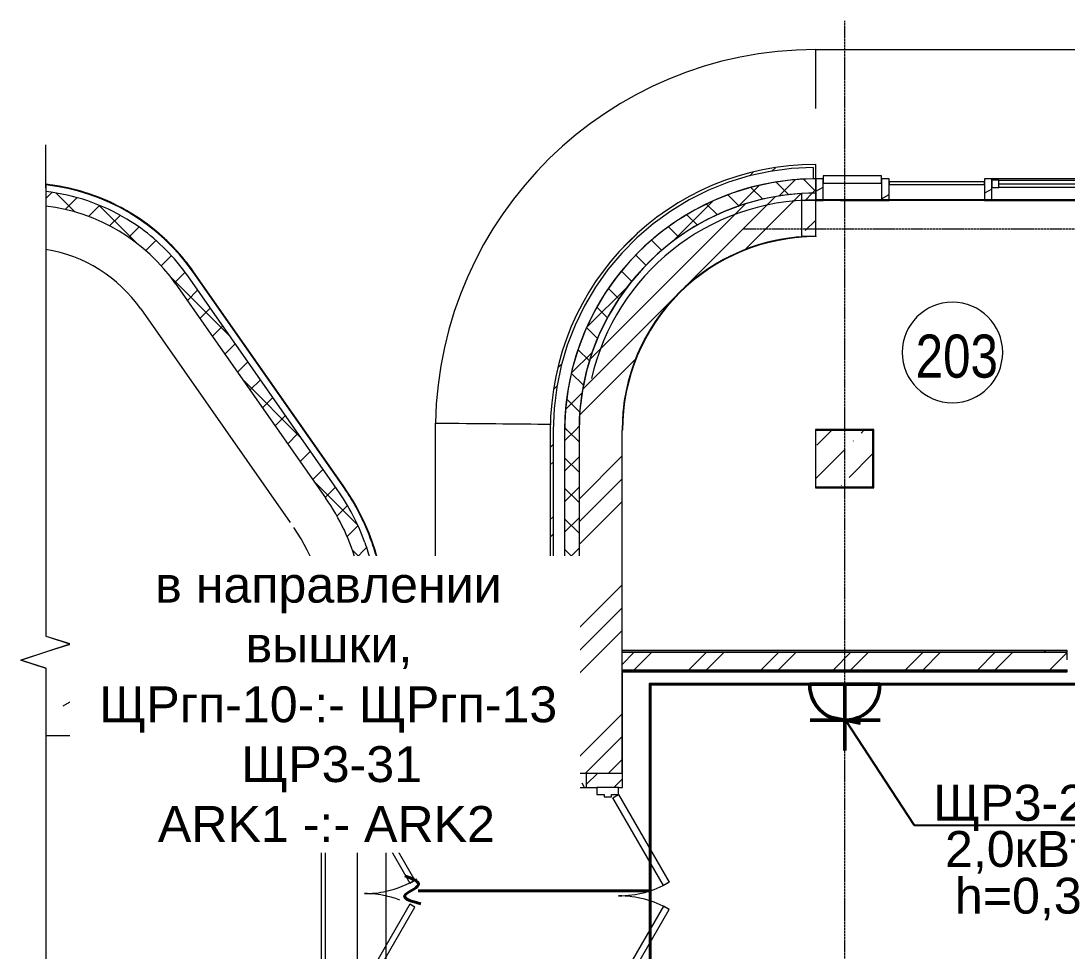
# Model space of a CAD drawing. Header units: metres. Extents: x 3659 to 143627, y -64119 to 51337.
# Drawn here: x 26925 to 34213, y -45816 to -39336 of the extents above; entities that cross this region are included whole.
import ezdxf

# ---------------------------------------------------------------- set-up
doc = ezdxf.new("R2010")
doc.units = ezdxf.units.M
doc.linetypes.add('ADSK_Линия сетки', pattern=[21, 12, -3, 3, -3])
doc.linetypes.add('HIDDEN2', pattern=[0.1875, 0.125, -0.0625])
for name, color, linetype, lineweight in [('!razmer svet', 20, 'Continuous', 0), ('A-ANNO-NOTE', 7, 'Continuous', 5), ('A-AREA-IDEN', 7, 'Continuous', 9), ('A-DETL-GENF', 7, 'Continuous', 5), ('A-DETL-MBND', 7, 'Continuous', 5), ('A-DETL-THIN', 7, 'Continuous', 5), ('A-DOOR', 7, 'Continuous', 5), ('A-DOOR-FRAM', 7, 'Continuous', 13), ('A-FLOR', 7, 'Continuous', 5), ('A-GLAZ', 7, 'Continuous', 5), ('A-GLAZ-CURT', 7, 'Continuous', 5), ('A-GLAZ-CWMG', 7, 'Continuous', 5), ('A-WALL', 7, 'Continuous', 5), ('A-WALL-PATT', 7, 'Continuous', 18), ('I-WALL', 7, 'Continuous', 5), ('S-COLS', 7, 'Continuous', 5), ('S-GRID', 7, 'Continuous', 9), ('ав осв', 1, 'HIDDEN2', 40), ('Освещение', 1, 'Continuous', 50), ('раб осв', 7, 'Continuous', 40), ('Эл-свет раб.', 5, 'Continuous', 50), ('ЭЛ.сети', 5, 'Continuous', 100), ('ЭОМ', 7, 'Continuous', 40)]:
    doc.layers.add(name, color=color, linetype=linetype, lineweight=lineweight)
doc.styles.add('GOST Common_I_1', font='ARIALN.TTF', dxfattribs={"height": 300})
doc.styles.get("Standard").update_dxf_attribs({"font": 'ARIALN.TTF'})
doc.styles.add('STYLE1', font='arial.ttf', dxfattribs={"height": 250})
doc.styles.add('ГОСТ 2.304', font='CS_Gost2304.shx', dxfattribs={"width": 0.85})
doc.dimstyles.new('СПДС', dxfattribs={"dimscale": 100, "dimtxt": 2.5, "dimasz": 2.5, "dimexe": 1.25, "dimexo": 0.625, "dimtad": 1, "dimdec": 0, "dimrnd": 0.001, "dimtxsty": 'ГОСТ 2.304', "dimblk": 'OBLIQUE', "dimcen": 2.5, "dimdle": 2, "dimadec": 0, "dimazin": 2, "dimtfac": 0.75, "dimtdec": 0, "dimtmove": 1, "dimatfit": 3, "dimfxl": 1, "dimtolj": 1, "dimarcsym": 1})
pattern_1 = [(45, (0, 0), (-106.066, 106.066), []), (135, (0, 0), (-106.066, -106.066), [])]
pattern_2 = [(45, (0, 0), (-251.4472, 251.4472), []), (45, (0, 381), (-251.4472, 251.4472), [])]
pattern_3 = [(45, (0, 0), (-449.013, 449.013), []), (45, (158.75, 0), (0, 898.0256), []), (45, (-158.75, 0), (0, 898.0256), [])]
pattern_4 = [(0, (0, 0), (812.8, 203.2), [33.528, -576.072, 33.528, -576.072, -3251.2]), (0, (0, 0), (812.8, 203.2), [-1219.2, 33.528, -1185.672, 33.528, -576.072, -1422.4]), (0, (0, 0), (812.8, 203.2), [-3048, 33.528, -372.872, 33.528, -982.472]), (120, (304.8, 101.6), (-582.37636, 602.30545), [33.528, -576.072, 33.528, -576.072, -3251.2]), (120, (304.8, 101.6), (-582.37636, 602.30545), [-1219.2, 33.528, -1185.672, 33.528, -576.072, -1422.4]), (120, (304.8, 101.6), (-582.37636, 602.30545), [-3048, 33.528, -372.872, 33.528, -982.472]), (240, (406.4, 508), (-230.42364, -805.50545), [33.528, -576.072, 33.528, -576.072, -3251.2]), (240, (406.4, 508), (-230.42364, -805.50545), [-1219.2, 33.528, -1185.672, 33.528, -576.072, -1422.4]), (240, (406.4, 508), (-230.42364, -805.50545), [-3048, 33.528, -372.872, 33.528, -982.472])]
pattern_5 = [(45, (0, 0), (38.89087, 251.0229), [300, -50, 10, -50])]

# ---------------------------------------------------------------- blocks, each defined once
blk = doc.blocks.new('AC-Дверь-ДвупольнаяГОСТ6629-88 - ДСН ДН 2070-1460 М2-970759-2 этаж')
at = {"layer": 'A-DOOR', "lineweight": 18}
for p, q in [((-93.8, 500), (-440.2, 300)), ((-360.2, 300), (-73.8, 465.4)), ((-73.8, 465.4), (-93.8, 500)), ((93.8, 500), (73.8, 465.4)), ((73.8, 465.4), (360.2, 300)), ((440.2, 300), (93.8, 500)), ((-440.2, 300), (-700, 150)), ((-680, 115.4), (-360.2, 300)), ((360.2, 300), (680, 115.4)), ((700, 150), (440.2, 300)), ((-730, 150), (-750, 150)), ((-750, 150), (-750, 80)), ((-700, 150), (-730, 150)), ((-730, 150), (-730, 80)), ((-730, 80), (-730, 150)), ((-700, 110), (-700, 150)), ((-700, 150), (-680, 115.4)), ((680, 115.4), (700, 150)), ((730, 150), (700, 150)), ((700, 150), (700, 110)), ((730, 80), (730, 150)), ((750, 150), (730, 150)), ((730, 150), (730, 80)), ((750, 80), (750, 150)), ((-750, 80), (-730, 80)), ((-730, 80), (-690, 80)), ((-690, 110), (-700, 110)), ((-690, 80), (-690, 110)), ((700, 110), (690, 110)), ((690, 110), (690, 80)), ((690, 80), (730, 80)), ((730, 80), (750, 80))]:
    blk.add_line(p, q, dxfattribs=at)
at = {"layer": 'A-DOOR'}
for centre, start, end in [((-700, 150), 12.40226, 31.64794), ((700, 150), 159.43371, 167.61391), ((-700, 150), 0, 12.40226), ((700, 150), 167.61391, 180)]:
    blk.add_arc(centre, 700, start, end, dxfattribs=at)
blk = doc.blocks.new('Вышка АР_rvt-1-2 этаж')
at = {"layer": 'A-WALL-PATT', "lineweight": 5}
h = blk.add_hatch(dxfattribs=at)
h.set_pattern_fill('FP_136', color=256, style=0, pattern_type=2)
h.set_pattern_definition(pattern_1)
h.paths.add_polyline_path([(28005, -41170), (28086.9, -41112.6), (28012.5, -41015.6), (27930.1, -40925.7), (27840, -40843.2), (27743.1, -40768.8), (27640.1, -40703.2), (27531.8, -40646.8), (27419, -40600.1), (27291.1, -40560.8), (27183.2, -40536.9), (27098, -40525.7), (27098, -40626.5), (27188.2, -40639.5), (27309.3, -40669.2), (27427.1, -40710.3), (27540.4, -40762.5), (27648.2, -40825.4), (27749.4, -40898.3), (27848.4, -40986), (27928.7, -41071.4), (27938.4, -41084)], flags=0)
h = blk.add_hatch(dxfattribs=at)
h.set_pattern_fill('FP_136', color=256, style=0, pattern_type=2)
h.set_pattern_definition(pattern_1)
h.paths.add_polyline_path([(29047, -42658.1), (29128.9, -42600.7), (28086.9, -41112.6), (28005, -41170), (29039.7, -42647.7)], flags=0)
h = blk.add_hatch(dxfattribs=at)
h.set_pattern_fill('FP_136', color=256, style=0, pattern_type=2)
h.set_pattern_definition(pattern_1)
h.paths.add_polyline_path([(29318.3, -43518.4), (29418.3, -43518.4), (29411.6, -43374.6), (29392, -43231.9), (29363.7, -43104.3), (29321.4, -42970.4), (29267.4, -42840.5), (29202.2, -42715.8), (29128.9, -42600.7), (29047, -42658.1), (29117.3, -42768.4), (29177.7, -42884.5), (29227.8, -43005.4), (29267.3, -43130.9), (29296, -43262), (29312.9, -43395.2), (29316.4, -43477)], flags=0)
h = blk.add_hatch(dxfattribs=at)
h.set_pattern_fill('FP_136', color=256, style=0, pattern_type=2)
h.set_pattern_definition(pattern_1)
h.paths.add_polyline_path([(29318.3, -44015.7), (29418.3, -44015.7), (29418.3, -43518.4), (29318.3, -43518.4), (29318.3, -43843.8)], flags=0)
h = blk.add_hatch(dxfattribs=at)
h.set_pattern_fill('FP_136', color=256, style=0, pattern_type=2)
h.set_pattern_definition(pattern_1)
h.paths.add_polyline_path([(27098, -46915.6), (29463.3, -46915.6), (29463.3, -46815.6), (27098, -46815.6)], flags=0)
at = {"layer": 'A-DETL-MBND'}
for p, q in [((27759.3, -41342.1), (28801.2, -42830.1)), ((28621.5, -43298.4), (27217.6, -44109)), ((29043.3, -43554.1), (29043.3, -44475.6)), ((29236.3, -43767.5), (28175.6, -44328.7)), ((29043.3, -44665.6), (29043.3, -46165.6)), ((29018.3, -46515.6), (27098, -46515.6))]:
    blk.add_line(p, q, dxfattribs=at)
for centre, radius, start, end in [((26940.1, -41915.6), 1000, 35, 80.90012), ((27843.3, -43554.1), 1200, 0, 35)]:
    blk.add_arc(centre, radius, start, end, dxfattribs=at)
at = {"layer": 'A-FLOR', "lineweight": 18}
for p, q in [((29011.8, -43886.3), (28200.3, -44315.6)), ((29018.3, -44475.6), (29018.3, -44115.6)), ((28200.3, -44315.6), (27098, -44315.6)), ((29018.3, -46165.6), (29018.3, -44665.6)), ((27098, -46565.6), (29018.3, -46565.6)), ((29018.3, -46565.6), (29018.3, -46515.6))]:
    blk.add_line(p, q, dxfattribs=at)
blk.add_arc((24918.3, -44115.6), 4100, 0, 3.2069, dxfattribs=at)
at = {"layer": 'A-WALL'}
for p, q in [((28126.1, -41088.4), (28124.6, -41086.3)), ((29166.4, -42574.1), (28126.3, -41088.7)), ((29128.9, -42600.7), (28086.9, -41112.6)), ((29418.3, -44015.7), (29418.3, -43518.4)), ((29464.3, -44015.7), (29464.3, -43519)), ((27098, -46915.6), (29463.3, -46915.6)), ((27098, -46961.6), (29463.3, -46961.6))]:
    blk.add_line(p, q, dxfattribs=at)
at = {"layer": 'A-WALL', "lineweight": 18}
for p, q in [((29318.3, -44475.6), (29018.3, -44475.6)), ((29018.3, -44475.6), (29018.3, -44665.6)), ((29318.3, -44665.6), (29318.3, -44475.6)), ((29018.3, -44665.6), (29248.3, -44665.6)), ((29248.3, -46165.6), (29018.3, -46165.6)), ((29018.3, -46165.6), (29018.3, -46515.6)), ((29318.3, -46515.6), (29318.3, -46165.6)), ((29018.3, -46515.6), (29318.3, -46515.6))]:
    blk.add_line(p, q, dxfattribs=at)
at = {"layer": 'A-WALL'}
for centre, radius, start, end in [((26940.1, -41915.6), 1446, 35, 83.72639), ((26940.1, -41915.6), 1400, 58.9275, 83.51899), ((26940.1, -41915.6), 1400, 40.00555, 58.89866), ((26940.1, -41915.6), 1400, 35, 40), ((27818.3, -43518.4), 1600, 20.03117, 35), ((27818.3, -43518.4), 1646, 30.00867, 35), ((27818.3, -43518.4), 1646, 25.00555, 30), ((27818.3, -43518.4), 1646, 20.00242, 25), ((27818.3, -43518.4), 1600, 15, 20), ((27818.3, -43518.4), 1646, 15, 20), ((27818.3, -43518.4), 1600, 0, 14.99102), ((27818.3, -43518.4), 1646, 10, 14.9993), ((27818.3, -43518.4), 1646, 5, 9.99618), ((27818.3, -43518.4), 1646, 0, 4.99306)]:
    blk.add_arc(centre, radius, start, end, dxfattribs=at)
at = {"layer": 'I-WALL', "lineweight": 18}
for p, q in [((27100.4, -40474.5), (27098.1, -40474.3)), ((29169.9, -42572), (28127.9, -41084)), ((28005, -41170), (29047, -42658.1)), ((29318.3, -43518.4), (29318.3, -44015.7)), ((29468.3, -44015.7), (29468.3, -43518.4)), ((29318.3, -44015.7), (29468.3, -44015.7)), ((29463.3, -46815.6), (27098, -46815.6)), ((29463.3, -46965.6), (29463.3, -46815.6)), ((27098, -46965.6), (29463.3, -46965.6))]:
    blk.add_line(p, q, dxfattribs=at)
for centre, radius, start, end in [((26940.1, -41915.6), 1450, 81.77614, 83.53738), ((26940.1, -41915.6), 1450, 79.44576, 81.77614), ((26940.1, -41915.6), 1450, 76.82337, 79.44576), ((26940.1, -41915.6), 1450, 74.50706, 76.82337), ((26940.1, -41915.6), 1450, 71.86653, 74.50706), ((26940.1, -41915.6), 1450, 69.56845, 71.86653), ((26940.1, -41915.6), 1450, 66.90373, 69.56845), ((26940.1, -41915.6), 1450, 64.62991, 66.90373), ((26940.1, -41915.6), 1300, 35, 83.01708), ((26940.1, -41915.6), 1450, 61.93172, 64.62991), ((26940.1, -41915.6), 1450, 59.69144, 61.93172), ((26940.1, -41915.6), 1450, 56.94437, 59.69144), ((26940.1, -41915.6), 1450, 54.75304, 56.94437), ((26940.1, -41915.6), 1450, 51.92851, 54.75304), ((26940.1, -41915.6), 1450, 49.8147, 51.92851), ((26940.1, -41915.6), 1450, 46.84996, 49.8147), ((26940.1, -41915.6), 1450, 44.87642, 46.84996), ((26940.1, -41915.6), 1450, 41.58331, 44.87642), ((26940.1, -41915.6), 1450, 39.93818, 41.58331), ((26940.1, -41915.6), 1450, 35, 39.88674), ((27818.3, -43518.4), 1650, 0, 35), ((27818.3, -43518.4), 1500, 15, 35), ((27818.3, -43518.4), 1500, 0, 14.97127)]:
    blk.add_arc(centre, radius, start, end, dxfattribs=at)
at = {"lineweight": 5, "rotation": 270.0000000001807}
blk.add_blockref('AC-Дверь-ДвупольнаяГОСТ6629-88 - ДСН ДН 2070-1460 М2-970759-2 этаж', (29168.3, -45415.6), dxfattribs=at)
blk = doc.blocks.new('КДП АПК - КР_rvt-1-2 этаж')
at = {"layer": 'S-COLS', "lineweight": 20}
h = blk.add_hatch(dxfattribs=at)
h.set_pattern_fill('FP_137', color=256, style=0, pattern_type=2)
h.set_pattern_definition([(45, (0, 0), (84.19025, 308.69666), [396.875, -79.375, 3.353, -76.022])])
h.paths.add_polyline_path([(32462.7, -41945.6), (32862.7, -41945.6), (32862.7, -41545.6), (32462.7, -41545.6)], flags=0)
at = {"layer": 'A-FLOR', "lineweight": 20}
blk.add_line((56645.3, -39945.6), (32462.7, -39945.6), dxfattribs=at)
blk.add_arc((32462.7, -41545.6), 1600, 90, 167.14773, dxfattribs=at)
at = {"layer": 'S-COLS', "lineweight": 20}
for p, q in [((32862.7, -41545.6), (32462.7, -41545.6)), ((32462.7, -41545.6), (32462.7, -41945.6)), ((32862.7, -41945.6), (32862.7, -41545.6)), ((32462.7, -41945.6), (32862.7, -41945.6))]:
    blk.add_line(p, q, dxfattribs=at)
blk = doc.blocks.new('Дверь-ВНУТРЕННЯЯ - ДГ 21-15-1886256-2 этаж')
at = {"layer": 'A-DOOR', "lineweight": 13}
for p, q in [((-705, 131.4), (-94.5, 483.9)), ((-72, 444.9), (-682.5, 92.4)), ((-94.5, 483.9), (-72, 444.9)), ((94.5, 483.9), (72, 444.9)), ((72, 444.9), (682.5, 92.4)), ((705, 131.4), (94.5, 483.9)), ((-682.5, 92.4), (-705, 131.4)), ((682.5, 92.4), (705, 131.4))]:
    blk.add_line(p, q, dxfattribs=at)
at = {"layer": 'A-DOOR'}
for centre, start, end in [((-705, 131.4), 0, 30), ((705, 131.4), 150, 180)]:
    blk.add_arc(centre, 705, start, end, dxfattribs=at)
at = {"layer": 'A-DOOR-FRAM'}
for p, q in [((-705, 131.4), (-755, 131.4)), ((-755, 131.4), (-755, -18.6)), ((-705, 81.6), (-705, 131.4)), ((-689.1, 81.6), (-705, 81.6)), ((-689.1, 30.6), (-689.1, 81.6)), ((705, 81.6), (689.1, 81.6)), ((689.1, 81.6), (689.1, 30.6)), ((705, 131.4), (705, 81.6)), ((755, 131.4), (705, 131.4)), ((755, -18.6), (755, 131.4)), ((-705, -18.6), (-705, 30.6)), ((-705, 30.6), (-689.1, 30.6)), ((689.1, 30.6), (705, 30.6)), ((705, 30.6), (705, -18.6)), ((-755, -18.6), (-705, -18.6)), ((705, -18.6), (755, -18.6))]:
    blk.add_line(p, q, dxfattribs=at)
blk = doc.blocks.new('M_Тент витража777 - M_Тент витража одинарное справо-2392832-2 этаж')
at = {"layer": 'A-GLAZ', "lineweight": 13}
for p, q in [((-525, 20), (-575, 20)), ((-575, 20), (-575, -30)), ((-575, -30), (-575, 20)), ((-525, -30), (-525, 20)), ((525, -30), (525, 20)), ((525, 20), (575, 20)), ((575, 20), (575, -30)), ((575, 20), (575, -30)), ((-575, -30), (-525, -30)), ((-525, -4.6), (525, -4.6)), ((575, -30), (525, -30))]:
    blk.add_line(p, q, dxfattribs=at)
at = {"layer": 'A-GLAZ'}
for p, q in [((-525, 20), (525, 20)), ((525, -30), (-525, -30))]:
    blk.add_line(p, q, dxfattribs=at)
blk = doc.blocks.new('Прямоугольный импост - 50 x 150мм-1003911-2 этаж')
at = {"layer": 'A-DETL-MBND'}
for p, q in [((34837.7, -40435.7), (33687.7, -40435.7)), ((33687.7, -40585.7), (34837.7, -40585.7))]:
    blk.add_line(p, q, dxfattribs=at)
blk = doc.blocks.new('Прямоугольный импост - 50 x 150мм-1635144-2 этаж')
at = {"layer": 'A-GLAZ-CWMG'}
h = blk.add_hatch(dxfattribs=at)
h.set_pattern_fill('FP_7', color=256, style=0, pattern_type=2)
h.set_pattern_definition([(210, (32462.65, -40465.64), (60, -103.92305), [])])
h.paths.add_polyline_path([(0, 120), (-50, 120), (-50, -30), (0, -30)], flags=0)
at = {"layer": 'A-GLAZ-CWMG', "lineweight": 18}
for p, q in [((0, 120), (-50, 120)), ((-50, 120), (-50, -30)), ((0, -30), (0, 120)), ((-50, -30), (0, -30))]:
    blk.add_line(p, q, dxfattribs=at)
blk = doc.blocks.new('Прямоугольный импост - 50 x 150мм-1634112-2 этаж')
at = {"layer": 'A-GLAZ-CWMG'}
h = blk.add_hatch(dxfattribs=at)
h.set_pattern_fill('FP_8', color=256, style=0, pattern_type=2)
h.set_pattern_definition([(330, (-33662.65, -40465.64), (60, 103.92305), [])])
h.paths.add_polyline_path([(25, 120), (25, -30), (-25, -30), (-25, 120)], flags=0)
at = {"layer": 'A-GLAZ-CWMG', "lineweight": 18}
for p, q in [((-25, -30), (-25, 120)), ((-25, 120), (25, 120)), ((25, 120), (25, -30)), ((25, -30), (-25, -30))]:
    blk.add_line(p, q, dxfattribs=at)
blk = doc.blocks.new('Системная панель - С остеклением-1637734-2 этаж')
at = {"layer": 'A-GLAZ-CURT', "lineweight": 13}
for p, q in [((33637.7, -40455.6), (32972.1, -40455.6)), ((32972.1, -40455.6), (32972.1, -40475.6)), ((32972.1, -40475.6), (33637.7, -40475.6)), ((33637.7, -40475.6), (33637.7, -40455.6))]:
    blk.add_line(p, q, dxfattribs=at)
blk = doc.blocks.new('Системная панель - Сплошная - светлая-1637735-2 этаж')
at = {"layer": 'A-GLAZ-CURT', "lineweight": 13}
for p, q in [((32920.1, -40415.6), (32512.7, -40415.6)), ((32512.7, -40415.6), (32512.7, -40465.6)), ((32920.1, -40465.6), (32920.1, -40415.6)), ((32512.7, -40465.6), (32920.1, -40465.6))]:
    blk.add_line(p, q, dxfattribs=at)
blk = doc.blocks.new('M_Тент витража777 - M_Тент витража одинарное справо-2678803-2 этаж')
at = {"layer": 'A-GLAZ', "lineweight": 13}
for p, q in [((-475, 20), (-525, 20)), ((-525, 20), (-525, -30)), ((-525, -30), (-525, 20)), ((-475, -30), (-475, 20)), ((475, -30), (475, 20)), ((475, 20), (525, 20)), ((525, 20), (525, -30)), ((525, 20), (525, -30)), ((-525, -30), (-475, -30)), ((-475, -4.6), (475, -4.6)), ((525, -30), (475, -30))]:
    blk.add_line(p, q, dxfattribs=at)
at = {"layer": 'A-GLAZ'}
for p, q in [((-475, 20), (475, 20)), ((475, -30), (-475, -30))]:
    blk.add_line(p, q, dxfattribs=at)
blk = doc.blocks.new('Прямоугольный импост - 50 x 150мм-V111-2 этаж')
at = {"layer": 'A-GLAZ-CWMG'}
h = blk.add_hatch(dxfattribs=at)
h.set_pattern_fill('FP_140', color=256, style=0, pattern_type=2)
h.set_pattern_definition([(330, (-30612.65, -43895.62), (60, 103.92305), [])])
h.paths.add_polyline_path([(-50, 120), (0, 120), (0, -30), (-50, -30)], flags=0)
at = {"layer": 'A-GLAZ-CWMG', "lineweight": 18}
for p, q in [((-50, -30), (-50, 120)), ((-50, 120), (0, 120)), ((0, 120), (0, -30)), ((0, -30), (-50, -30))]:
    blk.add_line(p, q, dxfattribs=at)
blk = doc.blocks.new('Прямоугольный импост - 50 x 150мм-V112-2 этаж')
at = {"layer": 'A-GLAZ-CWMG'}
h = blk.add_hatch(dxfattribs=at)
h.set_pattern_fill('FP_141', color=256, style=0, pattern_type=2)
h.set_pattern_definition([(210, (29462.65, -43895.62), (60, -103.92305), [])])
h.paths.add_polyline_path([(0, 120), (-50, 120), (-50, -30), (0, -30)], flags=0)
at = {"layer": 'A-GLAZ-CWMG', "lineweight": 18}
for p, q in [((-5.6, 120), (-50, 120)), ((-50, 120), (-50, -30)), ((0, 120), (-5.6, 120)), ((0, -30), (0, 120)), ((-50, -30), (-5.6, -30)), ((-5.6, -30), (0, -30))]:
    blk.add_line(p, q, dxfattribs=at)
blk = doc.blocks.new('Прямоугольный импост - 50 x 150мм-2240715-2 этаж')
at = {"layer": 'A-DETL-MBND'}
for p, q in [((30562.7, -43865.6), (29512.7, -43865.6)), ((29512.7, -44015.6), (30562.7, -44015.6))]:
    blk.add_line(p, q, dxfattribs=at)
blk = doc.blocks.new('ADSK_Обрыв_Линия - По умолчанию-2380661-2 этаж')
at = {"layer": 'A-DETL-GENF'}
for p, q in [((0, 0), (3123.5, 0)), ((3346.2, 0), (6467.1, 0))]:
    blk.add_line(p, q, dxfattribs=at)
blk = doc.blocks.new('Розетка штепсельная с заземляющим контактом скрытой установки IP20')
at = {"layer": 'Эл-свет раб.', "ltscale": 0.3}
for p, q in [((191574.8, -246568.3), (191574.8, -246105.7)), ((191816.2, -246316.2), (191328.6, -246316.2)), ((191818.7, -246568.3), (191331, -246568.3))]:
    blk.add_line(p, q, dxfattribs=at)
at = {"layer": 'Эл-свет раб.', "ltscale": 0.3, "extrusion": (0, 0, -1)}
blk.add_ellipse((191574.8, -246560.1), major_axis=(-172.5, 172.5), ratio=1, start_param=5.464002, end_param=8.673165, dxfattribs=at)
blk = doc.blocks.new('_Oblique')
at = {"color": 0, "linetype": 'ByBlock', "lineweight": -2}
blk.add_line((-0.5, -0.5), (0.5, 0.5), dxfattribs=at)
blk = doc.blocks.new('ПСС_Марка_помещения - Имя_2_5мм-224473-2 этаж')
at = {"layer": 'A-AREA-IDEN'}
for start, end in [(360, 180), (180, 360)]:
    blk.add_arc((-0.074, 0.039), 3.5, start, end, dxfattribs=at)

msp = doc.modelspace()

# ---------------------------------------------------------------- hatches: boundary and pattern name
at = {"layer": 'A-GLAZ-CWMG'}
h = msp.add_hatch(dxfattribs=at)
h.set_pattern_fill('FP_31', color=256, style=0, pattern_type=2)
h.set_pattern_definition([(30, (0, 0), (-60, 103.92305), [])])
h.paths.add_polyline_path([(32920.1103, -40585.6677), (32972.1253, -40585.6677), (32972.1253, -40435.6677), (32920.1103, -40435.6677)], flags=0)
at = {"layer": 'A-WALL-PATT', "lineweight": 5}
h = msp.add_hatch(dxfattribs=at)
h.set_pattern_fill('FP_1', color=256, style=0, pattern_type=2)
h.set_pattern_definition(pattern_2)
h.paths.add_polyline_path([(30632.6532, -42185.6443), (30638.817, -42035.572), (30657.2671, -41886.5107), (30687.879, -41739.4646), (30730.4465, -41595.4242), (30784.6829, -41455.3598), (30850.2228, -41320.2149), (30926.6247, -41190.9), (31018.4321, -41062.2545), (31109.8861, -40953.1993), (31215.511, -40846.4148), (31329.5371, -40748.6519), (31451.1963, -40660.5691), (31579.6691, -40582.76), (31714.0899, -40515.7485), (31853.5533, -40459.9861), (31997.1198, -40415.8484), (32143.8223, -40383.6328), (32292.6725, -40363.5562), (32442.6532, -40355.7556), (32442.6532, -40435.7586), (32462.6532, -40435.6443), (32462.6532, -40335.6443), (32309.8814, -40341.963), (32158.1532, -40360.8759), (32008.505, -40392.2538), (31861.9592, -40435.8824), (31719.5167, -40491.4637), (31582.1505, -40558.6179), (31450.7991, -40636.8863), (31326.3597, -40725.7344), (31209.6823, -40824.5551), (31101.564, -40932.6734), (31002.7433, -41049.3508), (30913.8952, -41173.7902), (30835.6268, -41305.1416), (30768.4725, -41442.5078), (30712.8913, -41584.9503), (30669.2627, -41731.4962), (30637.8848, -41881.1443), (30618.9719, -42032.8725), (30612.6532, -42185.6443)], flags=0)
at = {"layer": 'A-WALL-PATT', "lineweight": 5, "true_color": 0x787878}
h = msp.add_hatch(dxfattribs=at)
h.set_pattern_fill('FP_92', color=8, style=0, pattern_type=2)
h.set_pattern_definition(pattern_1)
h.paths.add_polyline_path([(30812.6532, -42185.6443), (30818.4568, -42047.3759), (30835.8267, -41910.0803), (30864.6408, -41774.7231), (30904.6963, -41642.2565), (30955.7115, -41513.6126), (31017.3275, -41389.6961), (31089.1108, -41271.3789), (31170.5565, -41159.4931), (31264.9962, -41051.0112), (31360.0794, -40958.1138), (31466.8234, -40870.0369), (31580.5726, -40791.2147), (31711.021, -40717.2848), (31825.8427, -40663.4839), (31955.6381, -40615.4737), (32089.0001, -40578.5092), (32224.9907, -40552.8502), (32362.6532, -40538.6774), (32362.6532, -40535.6444), (32462.2104, -40535.6444), (32462.1836, -40435.6444), (32442.6174, -40435.7609), (32294.7027, -40443.9059), (32156.977, -40462.5477), (32016.7466, -40493.4069), (31879.5182, -40535.6584), (31746.2154, -40589.0176), (31617.7357, -40653.1253), (31494.944, -40727.55), (31378.6669, -40811.7907), (31264.9962, -40910.0251), (31168.7388, -41007.3891), (31076.5009, -41117.43), (30993.5946, -41234.6622), (30920.5781, -41358.2965), (30857.9429, -41487.5005), (30806.1106, -41621.4044), (30765.4303, -41759.1067), (30736.1756, -41899.6806), (30718.5437, -42042.1795), (30712.6532, -42185.6443)], flags=0)
at = {"layer": 'A-WALL-PATT', "lineweight": 5}
h = msp.add_hatch(dxfattribs=at)
h.set_pattern_fill('FP_2', color=256, style=0, pattern_type=2)
h.set_pattern_definition(pattern_3)
h.paths.add_polyline_path([(31112.6532, -42185.6443), (31118.4121, -42061.082), (31135.6395, -41937.5825), (31164.1886, -41816.1993), (31203.8157, -41697.9681), (31254.1827, -41583.8975), (31314.8601, -41474.9609), (31385.3299, -41372.0876), (31464.9912, -41276.1552), (31553.1641, -41187.9823), (31649.0964, -41108.3211), (31751.9698, -41037.8512), (31860.9064, -40977.1739), (31974.9769, -40926.8068), (32093.2082, -40887.1797), (32214.5913, -40858.6306), (32338.0909, -40841.4032), (32462.6532, -40835.6443), (32462.6532, -40535.6443), (32412.6302, -40536.4028), (32362.6028, -40538.6815), (32224.9435, -40552.8574), (32088.9564, -40578.5196), (31955.598, -40615.4868), (31825.8064, -40663.4992), (31700.4946, -40722.2189), (31580.5441, -40791.2328), (31466.7987, -40870.0555), (31360.0585, -40958.1326), (31254.6649, -41062.2545), (31170.5425, -41159.5107), (31089.0998, -41271.3952), (31017.3193, -41389.7109), (30955.7057, -41513.6254), (30904.6925, -41642.2671), (30864.6386, -41774.7312), (30835.8258, -41910.0858), (30818.4566, -42047.3787), (30812.6532, -42185.6443), (31007.5696, -42185.6443)], flags=0)
at = {"layer": 'A-WALL-PATT', "lineweight": 5, "true_color": 0x787878}
h = msp.add_hatch(dxfattribs=at)
h.set_pattern_fill('FP_92', color=8, style=0, pattern_type=2)
h.set_pattern_definition(pattern_1)
h.paths.add_polyline_path([(32462.6532, -40585.6444), (32462.2104, -40535.6444), (32362.6532, -40535.6444), (32362.6532, -40585.6444)], flags=0)
at = {"layer": 'A-WALL-PATT', "lineweight": 5}
h = msp.add_hatch(dxfattribs=at)
h.set_pattern_fill('FP_139', color=256, style=0, pattern_type=2)
h.set_pattern_definition(pattern_5)
h.paths.add_polyline_path([(32362.6532, -40835.6444), (32462.6532, -40835.6444), (32462.6532, -40585.6444), (32362.6532, -40585.6444), (32362.6532, -40717.2848)], flags=0)
h = msp.add_hatch(dxfattribs=at)
h.set_pattern_fill('FP_40', color=256, style=0, pattern_type=2)
h.set_pattern_definition(pattern_4)
h.paths.add_polyline_path([(31115.6532, -42185.6443), (31121.4156, -42061.1831), (31138.6533, -41937.7868), (31167.219, -41816.5111), (31206.8683, -41698.3936), (31257.2618, -41584.445), (31317.9685, -41475.6402), (31388.4689, -41372.91), (31468.1598, -41277.1335), (31556.3595, -41189.13), (31652.3133, -41109.6526), (31755.2002, -41039.3811), (31864.14, -40978.9169), (31978.2006, -40928.7773), (32096.406, -40889.3912), (32217.7451, -40861.0957), (32341.1795, -40844.1328), (32465.6532, -40838.6477), (32462.645, -40835.6449), (32338.0832, -40841.4041), (32214.5842, -40858.6321), (32093.2016, -40887.1816), (31974.9711, -40926.8091), (31860.9012, -40977.1765), (31751.9652, -41037.854), (31649.0925, -41108.324), (31553.1608, -41187.9852), (31464.9885, -41276.158), (31385.3278, -41372.0902), (31314.8585, -41474.9634), (31254.1816, -41583.8997), (31203.815, -41697.9699), (31164.1882, -41816.2007), (31135.6393, -41937.5834), (31118.412, -42061.0825), (31112.6532, -42185.6443)], flags=0)
h = msp.add_hatch(dxfattribs=at)
h.set_pattern_fill('FP_1', color=256, style=0, pattern_type=2)
h.set_pattern_definition(pattern_2)
h.paths.add_polyline_path([(30632.6532, -44015.6443), (30712.6532, -44015.6443), (30712.6532, -43995.6443), (30632.6532, -43995.6443), (30632.6532, -42185.6443), (30612.6532, -42185.6443), (30612.6532, -44015.6443)], flags=0)
at = {"layer": 'A-WALL-PATT', "lineweight": 5, "true_color": 0x787878}
h = msp.add_hatch(dxfattribs=at)
h.set_pattern_fill('FP_92', color=8, style=0, pattern_type=2)
h.set_pattern_definition(pattern_1)
h.paths.add_polyline_path([(30712.6532, -55385.6443), (30812.6532, -55385.6443), (30812.6532, -53085.821), (30712.6532, -53085.821), (30712.6532, -55206.0116)], flags=0)
h.paths.add_polyline_path([(30712.6532, -51785.821), (30812.6532, -51785.821), (30812.6532, -49385.821), (30712.6532, -49385.821), (30712.6532, -51756.3147)], flags=0)
h.paths.add_polyline_path([(30812.6532, -48085.821), (30812.6532, -46815.6443), (30712.6532, -46815.6443), (30712.6532, -48085.821), (30750.143, -48085.821)], flags=0)
h.paths.add_polyline_path([(30712.6532, -44015.6443), (30812.6532, -44015.6443), (30812.6532, -42185.6443), (30712.6532, -42185.6443), (30712.6532, -43477.0423)], flags=0)
at = {"layer": 'A-WALL-PATT', "lineweight": 5}
h = msp.add_hatch(dxfattribs=at)
h.set_pattern_fill('FP_2', color=256, style=0, pattern_type=2)
h.set_pattern_definition(pattern_3)
h.paths.add_polyline_path([(31112.6532, -55385.6443), (31112.6532, -53185.821), (30812.6532, -53185.821), (30812.6532, -55385.6443), (31007.5696, -55385.6443)], flags=0)
h.paths.add_polyline_path([(30862.6532, -51685.821), (31112.6532, -51685.821), (31112.6532, -49485.821), (30812.6532, -49485.821), (30812.6532, -51685.821)], flags=0)
h.paths.add_polyline_path([(30862.6532, -47985.821), (31112.6532, -47985.821), (31112.6532, -46285.821), (30812.6532, -46285.821), (30812.6532, -47985.821)], flags=0)
h.paths.add_polyline_path([(31007.5696, -44575.821), (31112.6532, -44575.821), (31112.6532, -42185.6443), (30812.6532, -42185.6443), (30812.6532, -44575.821), (30862.6532, -44575.821)], flags=0)
h = msp.add_hatch(dxfattribs=at)
h.set_pattern_fill('FP_40', color=256, style=0, pattern_type=2)
h.set_pattern_definition(pattern_4)
h.paths.add_polyline_path([(35222.6532, -43735.6443), (35482.4521, -43735.644), (35482.4521, -43723.6443), (35222.6532, -43723.6443)], flags=0)
h.paths.add_polyline_path([(32037.2761, -43735.6443), (34212.6532, -43735.6443), (34212.6532, -43723.6443), (31112.6532, -43723.6443), (31112.6532, -43735.6443)], flags=0)
h = msp.add_hatch(dxfattribs=at)
h.set_pattern_fill('FP_1', color=256, style=0, pattern_type=2)
h.set_pattern_definition(pattern_2)
h.paths.add_polyline_path([(36002.6532, -43855.6443), (36002.6532, -43735.6443), (35222.6532, -43735.6443), (35222.6532, -43855.6443), (35641.2488, -43855.6443)], flags=0)
h.paths.add_polyline_path([(31115.6532, -43855.6443), (34212.6532, -43855.6443), (34212.6532, -43735.6443), (31112.6532, -43735.6443), (31112.6532, -43855.6443)], flags=0)
h = msp.add_hatch(dxfattribs=at)
h.set_pattern_fill('FP_40', color=256, style=0, pattern_type=2)
h.set_pattern_definition(pattern_4)
h.paths.add_polyline_path([(35222.6532, -43867.6443), (35532.4521, -43867.6443), (35532.4521, -43855.6446), (35222.6532, -43855.6443)], flags=0)
h.paths.add_polyline_path([(33066.9826, -43867.6443), (34212.6532, -43867.6443), (34212.6532, -43855.6443), (31112.6532, -43855.6443), (31112.6532, -43867.6443), (32037.2761, -43867.6443)], flags=0)
h = msp.add_hatch(dxfattribs=at)
h.set_pattern_fill('FP_40', color=256, style=0, pattern_type=2)
h.set_pattern_definition(pattern_4)
h.paths.add_polyline_path([(31115.6532, -49485.6443), (31115.6532, -49385.821), (31112.6532, -49385.821), (31112.6532, -49485.6443)], flags=0)
h.paths.add_polyline_path([(31115.6532, -48085.821), (31115.6532, -46185.821), (31112.6532, -46185.821), (31112.6532, -48085.821)], flags=0)
h.paths.add_polyline_path([(31112.6532, -44675.821), (31115.6532, -44675.821), (31115.6532, -43867.6443), (31112.6532, -43867.6443), (31112.6532, -44575.821)], flags=0)
h = msp.add_hatch(dxfattribs=at)
h.set_pattern_fill('FP_40', color=256, style=0, pattern_type=2)
h.set_pattern_definition(pattern_4)
h.paths.add_polyline_path([(31115.6532, -43870.6443), (34212.6532, -43870.6443), (34212.6532, -43867.6443), (31115.6532, -43867.6443)], flags=0)
h.paths.add_polyline_path([(35452.4521, -43870.6443), (35452.4521, -43867.6443), (35222.6532, -43867.6443), (35222.6532, -43870.6443), (35449.4521, -43870.6443)], flags=0)
h = msp.add_hatch(dxfattribs=at)
h.set_pattern_fill('FP_40', color=256, style=0, pattern_type=2)
h.set_pattern_definition(pattern_4)
h.paths.add_polyline_path([(30812.6532, -46815.6443), (30812.6532, -46185.821), (30809.6532, -46185.821), (30809.6532, -46815.6443)], flags=0)
h.paths.add_polyline_path([(30812.6532, -44675.821), (30812.6532, -44015.6443), (30809.6532, -44015.6443), (30809.6532, -44675.821)], flags=0)
h = msp.add_hatch(dxfattribs=at)
h.set_pattern_fill('FP_40', color=256, style=0, pattern_type=2)
h.set_pattern_definition(pattern_4)
h.paths.add_polyline_path([(30812.6532, -44675.821), (30862.6532, -44675.821), (30862.6532, -44575.821), (30812.6532, -44575.821)], flags=0)
h = msp.add_hatch(dxfattribs=at)
h.set_pattern_fill('FP_139', color=256, style=0, pattern_type=2)
h.set_pattern_definition(pattern_5)
h.paths.add_polyline_path([(31037.8907, -44675.821), (31112.6532, -44675.821), (31112.6532, -44575.821), (30862.6532, -44575.821), (30862.6532, -44675.821), (31007.5696, -44675.821)], flags=0)

# ---------------------------------------------------------------- linework, layer by layer
at = {"layer": 'A-ANNO-NOTE', "lineweight": 9}
for p, q in [((27098.0082, -40474.2657), (27098.0082, -40198.5609)), ((27098.0082, -40498.5609), (27098.0082, -40474.2657)), ((27098.0352, -43622.1112), (27114.5254, -43627.3475)), ((27098.0352, -43622.1112), (27114.5254, -43627.3475)), ((27114.5254, -43627.3475), (27270.3255, -43676.8207)), ((27114.5254, -43627.3475), (27270.3255, -43676.8207)), ((27098.0082, -43732.1026), (27193.8997, -43701.6529)), ((27193.8997, -43701.6529), (27270.5535, -43677.3121)), ((26924.7079, -43788.4113), (27098.0082, -43732.1026)), ((26924.7079, -43788.4113), (27098.0082, -43732.1026)), ((27098.0082, -43844.7199), (26924.7079, -43788.4113)), ((27098.0082, -43844.7199), (26924.7079, -43788.4113))]:
    msp.add_line(p, q, dxfattribs=at)
at = {"layer": 'A-DETL-MBND'}
for p, q in [((32462.2104, -39945.6636), (32462.2104, -39535.6443)), ((32462.2104, -39535.6677), (56573.2917, -39535.6677)), ((29812.6532, -43865.621), (29812.6532, -42137.2023)), ((29468.2561, -44975.4519), (29468.2561, -44065.6443)), ((29468.2561, -45775.8367), (29468.2561, -45055.4519))]:
    msp.add_line(p, q, dxfattribs=at)
msp.add_arc((32462.2104, -42185.6443), 2650, 90, 178.95257391, dxfattribs=at)
msp.add_open_spline([(29812.6532, -42137.2023), (30107.4717, -42139.8971), (30369.6952, -42142.592), (30619.4084, -42145.2869)], degree=3, dxfattribs=at)
msp.add_open_spline([(29812.6532, -42137.2023), (30107.4717, -42139.8971), (30369.6952, -42142.592), (30619.4084, -42145.2869)], degree=3, dxfattribs=at)
at = {"layer": 'A-DETL-THIN'}
for p, q in [((27098.0082, -40474.2657), (27098.0082, -43622.1778)), ((29169.857, -42572.0362), (28127.8938, -41083.9585)), ((29468.2561, -46965.6443), (29468.2561, -43518.4373)), ((27098.0082, -43622.1778), (27271.4371, -43676.4595)), ((27271.4371, -43676.4595), (26925.8733, -43788.74)), ((26925.8733, -43788.74), (27098.0082, -43843.7989)), ((27098.0082, -43843.7989), (27098.0082, -46965.6443))]:
    msp.add_line(p, q, dxfattribs=at)
for centre, radius, start, end in [((26940.1233, -41915.6443), 1450, 35, 83.74889007), ((27818.2561, -43518.4373), 1650, 0, 35)]:
    msp.add_arc(centre, radius, start, end, dxfattribs=at)
at = {"layer": 'A-FLOR', "lineweight": 18}
for p, q in [((32633.3649, -40585.6677), (32512.6532, -40585.6677)), ((33637.6532, -40585.6677), (32972.1253, -40585.6677)), ((29318.2561, -44015.6443), (29268.2561, -44015.6443)), ((29268.2561, -44015.6443), (29268.2561, -44475.6443)), ((29268.2561, -44725.6443), (29268.2561, -46105.6443))]:
    msp.add_line(p, q, dxfattribs=at)
at = {"layer": 'A-GLAZ-CWMG', "lineweight": 18}
for p, q in [((32920.1103, -40435.6677), (32920.1103, -40585.6677)), ((32972.1253, -40435.6677), (32920.1103, -40435.6677)), ((32972.1253, -40585.6677), (32972.1253, -40435.6677)), ((32920.1103, -40585.6677), (32972.1253, -40585.6677))]:
    msp.add_line(p, q, dxfattribs=at)
at = {"layer": 'A-GLAZ-CWMG'}
msp.add_line((32633.3649, -40585.6677), (32920.1103, -40585.6677), dxfattribs=at)
at = {"layer": 'A-WALL'}
for p, q in [((32442.6532, -40355.7556), (32442.6532, -40435.7586)), ((32462.6532, -40585.6444), (32362.6532, -40585.6444)), ((30632.6532, -42185.6443), (30632.6532, -43995.6443)), ((30712.6532, -42185.6443), (30712.6532, -44015.6443)), ((30812.6532, -42185.6443), (30812.6532, -44575.821)), ((31112.6532, -43720.6443), (31112.6532, -42185.6443)), ((34212.6532, -43723.6443), (31112.6532, -43723.6443)), ((34212.6532, -43735.6443), (31112.6532, -43735.6443)), ((31112.6532, -44575.821), (31112.6532, -43735.6443)), ((34212.6532, -43867.6443), (31112.6532, -43867.6443)), ((31115.6532, -43855.6443), (34212.6532, -43855.6443)), ((30712.6532, -43995.6443), (30632.6532, -43995.6443)), ((30809.6532, -44015.6443), (30812.6532, -44015.6443)), ((30812.6532, -44575.821), (31112.6532, -44575.821)), ((30862.6532, -44575.821), (30862.6532, -44675.821))]:
    msp.add_line(p, q, dxfattribs=at)
at = {"layer": 'A-WALL', "lineweight": 18}
for p, q in [((32362.6532, -40585.6444), (32362.6532, -40835.6444)), ((32462.6532, -40835.6444), (32462.6532, -40535.6443)), ((32362.6532, -40835.6444), (32462.6532, -40835.6444)), ((32465.6532, -40838.6477), (32465.6532, -40835.6476)), ((32865.6532, -42182.6443), (32459.6532, -42182.6443)), ((32459.6532, -42182.6443), (32459.6532, -42588.6443)), ((32462.6532, -42185.6443), (32862.6532, -42185.6443)), ((32462.6532, -42585.6443), (32462.6532, -42185.6443)), ((32862.6532, -42185.6443), (32862.6532, -42585.6443)), ((32865.6532, -42588.6443), (32865.6532, -42182.6443)), ((32459.6532, -42588.6443), (32865.6532, -42588.6443)), ((32862.6532, -42585.6443), (32462.6532, -42585.6443)), ((31112.6532, -43735.6443), (31112.6532, -43720.6443)), ((34212.6532, -43720.6443), (31115.6532, -43720.6443)), ((34212.6532, -43785.6443), (34212.6532, -43720.6443)), ((31112.6532, -43855.6443), (31115.6532, -43855.6443)), ((31115.6532, -44675.821), (31115.6532, -43870.6443)), ((31115.6532, -43870.6443), (34212.6532, -43870.6443)), ((34212.6532, -43870.6443), (34212.6532, -43855.6443)), ((30809.6532, -44015.6443), (30809.6532, -44675.821)), ((30812.6532, -44575.821), (30812.6532, -44675.821)), ((31112.6532, -44575.821), (31112.6532, -44675.821)), ((30809.6532, -44675.821), (30937.6532, -44675.821)), ((31087.6532, -44675.821), (31115.6532, -44675.821))]:
    msp.add_line(p, q, dxfattribs=at)
at = {"layer": 'A-WALL', "flags": 128}
for points in [[(32442.6532, -40355.7536), (32292.6725, -40363.5562), (32143.8223, -40383.6328), (31997.1198, -40415.8484), (31853.5533, -40459.9861), (31714.0899, -40515.7485), (31579.6691, -40582.76), (31451.1963, -40660.5691), (31329.5371, -40748.6519), (31215.511, -40846.4148), (31109.8861, -40953.1993), (31013.3739, -41068.2861), (30926.6247, -41190.9), (30850.2228, -41320.2149), (30784.6829, -41455.3598), (30730.4465, -41595.4242), (30687.879, -41739.4646), (30657.2671, -41886.5107), (30638.817, -42035.572), (30632.6532, -42185.6443)], [(32442.6174, -40435.7609), (32299.2651, -40443.2883), (32156.977, -40462.5477), (32016.7466, -40493.4069), (31879.5182, -40535.6584), (31746.2154, -40589.0176), (31617.7357, -40653.1253), (31494.944, -40727.55), (31378.6669, -40811.7907), (31269.6873, -40905.2802), (31168.7388, -41007.3891), (31076.5009, -41117.43), (30993.5946, -41234.6622), (30920.5781, -41358.2965), (30857.9429, -41487.5005), (30806.1106, -41621.4044), (30765.4303, -41759.1067), (30736.1756, -41899.6806), (30718.5437, -42042.1795), (30712.6532, -42185.6443)], [(32362.6028, -40538.6815), (32224.9435, -40552.8574), (32088.9564, -40578.5196), (31955.598, -40615.4868), (31825.8064, -40663.4992), (31700.4946, -40722.2189), (31580.5441, -40791.2328), (31466.7987, -40870.0555), (31360.0585, -40958.1326), (31261.0743, -41054.8444), (31170.5425, -41159.5107), (31089.0998, -41271.3952), (31017.3193, -41389.7109), (30955.7057, -41513.6254), (30904.6925, -41642.2671), (30864.6386, -41774.7312), (30835.8258, -41910.0858), (30818.4566, -42047.3787), (30812.6532, -42185.6443)], [(32462.645, -40835.6449), (32338.0832, -40841.4041), (32214.5842, -40858.6321), (32093.2016, -40887.1816), (31974.9711, -40926.8091), (31860.9012, -40977.1765), (31751.9652, -41037.854), (31649.0925, -41108.324), (31553.1608, -41187.9852), (31464.9885, -41276.158), (31385.3278, -41372.0902), (31314.8585, -41474.9634), (31254.1816, -41583.8997), (31203.815, -41697.9699), (31164.1882, -41816.2007), (31135.6393, -41937.5834), (31118.412, -42061.0825), (31112.6532, -42185.6443)]]:
    msp.add_lwpolyline(points, dxfattribs=at)
at = {"layer": 'A-WALL', "lineweight": 18, "flags": 128}
msp.add_lwpolyline([(32462.6532, -40535.6443), (32412.596, -40536.4038), (32362.6028, -40538.6815)], dxfattribs=at)
at = {"layer": 'A-WALL'}
for centre, radius, start, end in [((32462.6532, -42185.6443), 1750, 90.65482316, 180), ((32462.4718, -42126.346), 1690.7017, 90.00976914, 90.67285723), ((32462.6532, -42185.6437), 1749.9994, 90.01537601, 90.65482322), ((32462.6532, -42185.6443), 1650, 93.47460079, 180), ((32462.6532, -42185.6443), 1350, 90, 180)]:
    msp.add_arc(centre, radius, start, end, dxfattribs=at)
at = {"layer": 'A-WALL', "lineweight": 18}
msp.add_arc((32462.6532, -42185.6443), 1347, 89.87239237, 180, dxfattribs=at)
at = {"layer": 'I-WALL', "lineweight": 18}
for p, q in [((32462.6532, -40435.6443), (32462.6532, -40335.6443)), ((32462.2104, -40535.6444), (32462.1836, -40435.6444)), ((32362.6532, -40538.6774), (32362.6532, -40585.6444)), ((32462.6532, -40535.6444), (32462.2104, -40535.6444)), ((30612.6532, -42185.6443), (30612.6532, -44015.6443)), ((30612.6532, -44015.6443), (30809.6532, -44015.6443))]:
    msp.add_line(p, q, dxfattribs=at)
at = {"layer": 'I-WALL', "lineweight": 18, "flags": 128}
msp.add_lwpolyline([(32462.1825, -40435.6444), (32462.4181, -40435.6443), (32462.6532, -40435.6443)], dxfattribs=at)
at = {"layer": 'I-WALL', "lineweight": 18}
msp.add_arc((32462.6532, -42185.6443), 1850, 90, 180, dxfattribs=at)
at = {"layer": 'S-GRID', "linetype": 'ADSK_Линия сетки'}
for p, q in [((32662.6532, -39335.6443), (32662.6532, -63301.3643)), ((95007.6236, -40785.6443), (31950.4397, -40785.6443))]:
    msp.add_line(p, q, dxfattribs=at)
at = {"layer": 'ав осв', "linetype": 'ByBlock', "lineweight": 40, "ltscale": 500}
msp.add_spline([(29709.7983, -45486.6962), (29598.1718, -45429.5466), (29694.3138, -45355.2339), (29598.1718, -45290.6952)], degree=3, dxfattribs=at)
at = {"layer": 'раб осв', "color": 0, "lineweight": 40}
msp.add_lwpolyline([(31307.3258, -45395.7232), (29692.3258, -45395.7232)], dxfattribs=at)
at = {"layer": 'ЭЛ.сети', "color": 0, "lineweight": 40}
msp.add_lwpolyline([(37977.5663, -49665.5276), (37977.5663, -49565.5276), (37577.5663, -49565.5276), (37577.5663, -49565.5276), (37577.5663, -49970.6443), (36021.3861, -49970.6443), (30727.5663, -49970.6443), (31307.3258, -49970.6443), (31307.3258, -43955.6443), (32177.5663, -43955.6443), (35274.5663, -43955.6443), (35800.4598, -43955.6443), (35800.4598, -47600.6443), (36447.5663, -47600.6443), (37803.4683, -47600.6443), (37803.4683, -47250.6443)], dxfattribs=at)

# ---------------------------------------------------------------- block references
at = {"lineweight": 5}
for name, p in [('КДП АПК - КР_rvt-1-2 этаж', (-3, -637)), ('Вышка АР_rvt-1-2 этаж', (0, 0))]:
    msp.add_blockref(name, p, dxfattribs=at)
at = {"layer": 'A-AREA-IDEN', "color": 18, "true_color": 0x000000, "xscale": 99.99999999999993, "yscale": 99.99999999999993, "zscale": 99.99999999999993}
msp.add_blockref('ПСС_Марка_помещения - Имя_2_5мм-224473-2 этаж', (33421.4218, -41649.2814), dxfattribs=at)
at = {"layer": 'A-DETL-GENF', "rotation": 270.0000000000003}
msp.add_blockref('ADSK_Обрыв_Линия - По умолчанию-2380661-2 этаж', (27098.0082, -40498.5609), dxfattribs=at)
at = {"layer": 'A-DOOR', "rotation": 269.9999999999999}
msp.add_blockref('Дверь-ВНУТРЕННЯЯ - ДГ 21-15-1886256-2 этаж', (30956.3032, -45430.821), dxfattribs=at)
at = {"layer": 'A-GLAZ'}
for name, p in [('M_Тент витража777 - M_Тент витража одинарное справо-2392832-2 этаж', (34262.6532, -40465.6443)), ('M_Тент витража777 - M_Тент витража одинарное справо-2678803-2 этаж', (30037.6532, -43895.621))]:
    msp.add_blockref(name, p, dxfattribs=at)
at = {"layer": 'A-GLAZ-CURT'}
for name in ['Системная панель - Сплошная - светлая-1637735-2 этаж', 'Системная панель - С остеклением-1637734-2 этаж']:
    msp.add_blockref(name, (0, 0), dxfattribs=at)
at = {"layer": 'A-GLAZ-CWMG', "rotation": 180}
for name, p in [('Прямоугольный импост - 50 x 150мм-1635144-2 этаж', (32462.6532, -40465.6443)), ('Прямоугольный импост - 50 x 150мм-V112-2 этаж', (29462.6532, -43895.621))]:
    msp.add_blockref(name, p, dxfattribs=at)
at = {"layer": 'A-GLAZ-CWMG', "extrusion": (0, 0, -1), "rotation": 180}
for name, p in [('Прямоугольный импост - 50 x 150мм-1634112-2 этаж', (-33662.6532, -40465.6443)), ('Прямоугольный импост - 50 x 150мм-V111-2 этаж', (-30612.6532, -43895.621))]:
    msp.add_blockref(name, p, dxfattribs=at)
at = {"layer": 'A-GLAZ-CWMG'}
for name in ['Прямоугольный импост - 50 x 150мм-1003911-2 этаж', 'Прямоугольный импост - 50 x 150мм-2240715-2 этаж']:
    msp.add_blockref(name, (0, 0), dxfattribs=at)
at = {"layer": 'Освещение', "rotation": 180}
msp.add_blockref('Розетка штепсельная с заземляющим контактом скрытой установки IP20', (224238.9839, -290523.9874), dxfattribs=at)

# ---------------------------------------------------------------- texts
at = {"layer": 'A-AREA-IDEN', "color": 18, "true_color": 0x000000, "insert": (33157.7375, -41520.8215), "char_height": 300, "width": 667.004, "attachment_point": 1, "style": 'GOST Common_I_1'}
msp.add_mtext('203', dxfattribs=at)
at = {"layer": 'Эл-свет раб.', "color": 7, "style": 'STYLE1'}
for s, p in [('ЩР3-25', (33280.3365, -44907.6427)), ('2,0кВт', (33362.1576, -45229.2827)), ('h=0,3', (33431.0475, -45555.0571, -386.7801))]:
    msp.add_text(s, height=250, dxfattribs=at).set_placement(p)

# ---------------------------------------------------------------- leaders
at = {"layer": 'ЭОМ', "lineweight": 25, "ltscale": 100}
msp.add_leader([(32670.0071, -44207.7737), (33147.1082, -44939.3758), (34647.1082, -44939.3758)], dimstyle='СПДС', override={"dimasz": 1.5, "dimtad": 0, "dimldrblk": 'ArchTick', "dimfxl": 1.25, "dimtfill": 1, "dimlwd": 25}, dxfattribs=at)

# ---------------------------------------------------------------- next in the draw order: texts
at = {"layer": '!razmer svet', "color": 72, "insert": (27342.2857, -43138.1181), "char_height": 250, "attachment_point": 1, "bg_fill": 3, "box_fill_scale": 1.3, "bg_fill_color": 256, "bg_fill_transparency": 0}
msp.add_mtext_dynamic_manual_height_columns('\\pi517.75;{\\fArial|b0|i0|c204|p34;\\C7;в направлении  \\P\\pi1147.8;вышки,\\P\\pi128.68;ЩРгп-10-:- ЩРгп-13\\P\\pi1117.6;ЩР3-31\\P\\pi536.5;ARK1 -:- ARK2}', width=3402.984824, gutter_width=12.5, heights=[0], dxfattribs=at)

doc.saveas('drawing.dxf')
